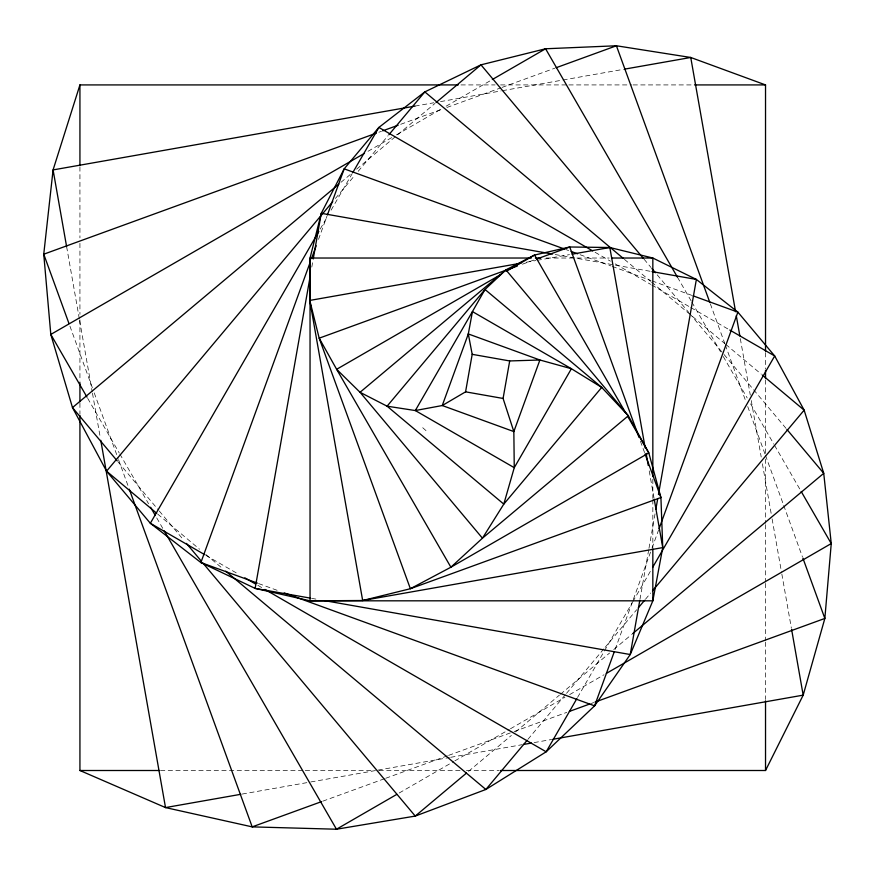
<?xml version="1.0" encoding="UTF-8"?>
<svg xmlns="http://www.w3.org/2000/svg" width="875" height="875" viewBox="0 0 875 875"><rect width="100%" height="100%" fill="white"/><g stroke="black" fill="none" stroke-linecap="round" stroke-linejoin="round"><path stroke-width="0.66" stroke-dasharray="4.38 3.28" d="M311.795 267.072L312.988 260.345M639.953 599.408L648.725 549.664M648.966 548.319L655.134 513.363M318.511 239.378L326.911 216.3M615.125 649.425L632.866 600.688M633.336 599.408L651.536 549.391M652.006 548.111L658.536 530.152M320.195 229.064L327.698 216.059M331.111 210.153L352.264 173.523M577.544 697.452L632.122 602.93M632.8 601.748L650.541 571.025M335.398 198.461L354.692 175.47M358.203 171.292L388.008 135.767M527.953 739.309L565.655 694.378M566.53 693.328L604.231 648.397M605.106 647.358L636.672 609.744M645.444 599.287L650.705 593.02M340.988 182.306L351.433 173.545M356.661 169.159L435.006 103.414M468.53 771.378L511.372 735.438M515.55 731.927L559.42 695.111M560.47 694.236L609.569 653.034M613.747 649.523L631.509 634.627M368.036 151.287L391.705 137.616M396.441 134.881L441.427 108.916M446.152 106.181L491.138 80.216M399.197 793.002L453.655 761.567M454.836 760.878L509.283 729.444M510.464 728.766L564.922 697.32M569.658 694.597L603.98 674.778M378.875 132.234L381.445 131.305M400.706 124.294L441.788 109.331M446.928 107.461L500.85 87.839M502.141 87.369L554.783 68.206M522.43 264.206L535.216 259.547M322.798 801.172L384.431 778.739M385.722 778.269L447.355 755.836M448.634 755.366L512.837 732.003M514.117 731.533L566.759 712.381M591.161 703.5L593.731 702.559M414.969 106.105L433.803 102.78M440.53 101.598L501.069 90.923M502.414 90.683L561.608 80.248M562.953 80.008L623.492 69.333M526.4 262.227L535.828 260.564M537.173 260.334L569.461 254.636M242.2 794.052L309.466 782.195M310.811 781.955L376.731 770.339M378.077 770.098L449.378 757.531M450.723 757.291L522.025 744.712M534.133 742.58L551.622 739.495M460.972 84.919L495.108 84.919M500.577 84.919L567.492 84.919M568.859 84.919L631.684 84.919M633.052 84.919L693.142 84.919M546.306 258.027L609.131 258.027M160.508 770.503L303.909 770.503M305.277 770.503L373.559 770.503M379.028 770.503L460.972 770.503M466.43 770.503L499.209 770.503M555.209 254.537L650.672 271.37M311.609 598.347L316.98 599.298M566.048 249.594L568.608 250.534M580.147 254.734L610.925 265.934M612.216 266.405L650.683 280.405M651.963 280.875L691.72 295.334M258.595 583.559L277.834 590.559M595.098 252.284L610.455 261.155M615.18 263.878L650.628 284.342M651.809 285.031L689.62 306.863M690.802 307.541L728.612 329.372M205.866 555.341L238.952 574.438M257.863 585.353L263.769 588.766M624.422 259.35L650.541 281.269M651.591 282.144L724.73 343.525M725.78 344.4L761.305 374.205M157.763 514.15L199.555 549.227M205.833 554.487L221.506 567.634M422.723 427.711L428.137 432.523M644.033 259.153L651.044 267.52M657.18 274.827L688.734 312.441M689.609 313.48L786.045 428.4M118.081 461.923L158.408 509.983M159.283 511.022L182.952 539.23M677.48 277.233L691.152 300.902M691.83 302.083L720.541 351.805M723.275 356.53L747.195 397.961M750.608 403.878L773.839 444.128M774.528 445.309L800.494 490.295M87.708 398.355L119.142 452.812M119.831 453.994L148.531 503.705M156.734 517.913L162.881 528.566M710.347 303.866L724.839 343.667M725.298 344.947L745.861 401.45M747.731 406.58L765.023 454.092M765.494 455.372L783.256 504.164M783.716 505.444L802.419 556.806M640.445 441.284L644.634 452.791M69.923 326.113L92.356 387.745M94.227 392.886L118.059 458.369M118.519 459.648L128.341 486.609M740.327 338.636L750.291 395.139M751.242 400.52L761.206 457.023M762.387 463.75L771.17 513.527M772.111 518.908L781.605 572.72M781.845 574.066L791.328 627.878M649.217 470.892L653.964 497.809M66.609 246.597L79.417 319.233M79.647 320.578L92.225 391.88M92.466 393.225L100.286 437.62M765.527 352.592L765.527 368.988M765.527 379.914L765.527 453.666M765.527 459.123L765.527 523.316M765.527 524.683L765.527 582.039M765.527 583.406L765.527 640.763M765.527 642.13L765.527 699.486M652.837 479.27L652.837 498.389M652.837 499.756L652.837 547.553M79.931 166.863L79.931 237.88M79.931 243.337L79.931 314.355M79.931 319.823L79.931 381.281M79.931 403.123L79.931 414.05"/><path stroke-width="1.31" d="M310.144 276.478L255.139 588.394L310.045 600.819L652.837 600.819L662.747 547.597L660.92 497.525L648.812 452.944L628.337 415.767L505.925 269.883L360.041 392.295L336.634 369.305L319.189 338.177L309.761 300.431L310.045 258.027L321.278 213.292L344.181 168.842L378.864 127.444L424.834 91.886L480.977 64.838L545.584 48.77L616.416 45.773L690.747 57.477L765.527 84.919L765.527 351.236M313.217 259L321.278 213.292L552.519 254.067M531.289 258.027L310.045 258.027L310.045 600.819L362.666 600.512L410.375 588.722L450.898 567.219L482.453 538.191L360.041 392.295L387.078 406.186L415.308 410.55L442.258 405.53L465.577 391.836L472.194 354.331L468.311 333.944L472.434 311.587L485.012 289.483L505.925 269.883L534.548 255.041L569.723 246.991L609.831 247.516L652.837 258.027L696.38 279.431L737.887 312.145L774.692 355.972L804.147 410.156L823.736 473.32L831.25 543.561L824.852 618.439L803.184 695.144L765.527 770.503L500.577 770.503M503.081 398.453L509.698 360.948L539.897 359.997L571.397 368.725L601.716 387.406L628.337 415.767L482.453 538.191L503.792 504.12L601.716 387.406L485.012 289.483L387.078 406.186L503.792 504.12L514.259 467.677L571.397 368.725L472.434 311.587L415.308 410.55L514.259 467.677L513.844 431.583L503.081 398.453L465.577 391.836M639.723 600.753L630.241 654.533L594.595 705.852L546.164 751.8L485.866 789.469L415.253 816.08L336.47 829.227L252.186 826.875L165.517 807.581L79.931 770.503L79.931 415.417M655.845 509.327L657.738 498.575M658.448 494.539L696.38 279.431L652.017 271.611M458.237 84.919L79.931 84.919L53.08 169.914L43.75 254.209L50.805 334.436L72.494 407.597L106.564 471.188L150.336 523.272L200.889 562.548L255.139 588.394L310.264 598.106M310.111 262.467L200.889 562.548L257.316 583.089M311.511 258.617L316.181 245.787M327.381 215.009L344.181 168.842L564.758 249.134M614.195 651.984L594.595 705.852L284.244 592.889M659.006 528.872L737.887 312.145L693 295.805M318.839 231.427L150.336 523.272L204.684 554.652M352.942 172.342L378.864 127.444L592.736 250.917M576.866 698.633L546.164 751.8L264.95 589.444M652.586 567.481L774.692 355.972L729.794 330.05M332.773 201.6L106.564 471.188L156.713 513.275M388.883 134.728L424.834 91.886L623.372 258.475M527.078 740.359L485.866 789.469L225.684 571.145M638.433 607.644L644.569 600.337M652.455 590.931L804.147 410.156L762.344 375.091M338.898 184.056L72.494 407.597L117.206 460.884M436.056 102.539L480.977 64.838L643.158 258.114M466.441 773.128L415.253 816.08L203.109 563.259M632.559 633.752L823.736 473.32L786.92 429.45M364.481 153.333L50.805 334.436L87.019 397.173M492.319 79.527L545.584 48.77L677.48 277.233M500.391 274.761L336.634 369.305L450.898 567.219L648.812 452.944L627.725 416.434M506.275 271.359L534.548 255.041L625.691 412.891M396.834 794.369L336.47 829.227L164.248 530.928M606.353 673.411L831.25 543.561L801.183 491.477M376.305 133.164L43.75 254.209L68.983 323.542M382.725 130.834L398.136 125.223M556.062 67.747L616.416 45.773L709.877 302.575M517.322 266.066L319.189 338.177L410.375 588.722L660.92 497.525L645.094 454.07M536.495 259.087L569.723 246.991L639.045 437.445M321.519 801.642L252.186 826.875L129.27 489.18M569.33 711.441L589.87 703.959M595.011 702.1L824.852 618.439L802.878 558.097M414.969 106.105L53.08 169.914L66.609 246.597M624.837 69.092L690.747 57.477L735.58 311.73M521.019 263.178L309.761 300.431L362.666 600.512L662.747 547.597L654.205 499.155M572.152 254.166L609.831 247.516L645.192 448.022M240.855 794.292L165.517 807.581L100.767 440.311M523.37 744.483L531.442 743.061M552.967 739.266L803.184 695.144L791.569 629.223M694.509 84.919L765.527 84.919M535.38 258.027L540.848 258.027M611.866 258.027L652.837 258.027L652.837 476.536M79.931 770.503L159.141 770.503M472.194 354.331L509.698 360.948M325.052 600.72L630.241 654.533L652.837 600.819L652.837 548.92M571.178 251.464L577.588 253.794M244.858 577.85L255.5 583.986M651.919 268.559L655.43 272.738M186.452 543.419L201.359 561.17M150.577 507.259L155.367 515.539M736.291 315.766L739.856 335.945M646.133 453.403L648.277 465.511M765.527 370.355L765.527 378.547M765.527 700.853L765.527 770.503M79.931 84.919L79.931 165.495M79.931 382.648L79.931 401.767M468.311 333.944L442.258 405.53L513.844 431.583L539.897 359.997L468.311 333.944"/></g></svg>
